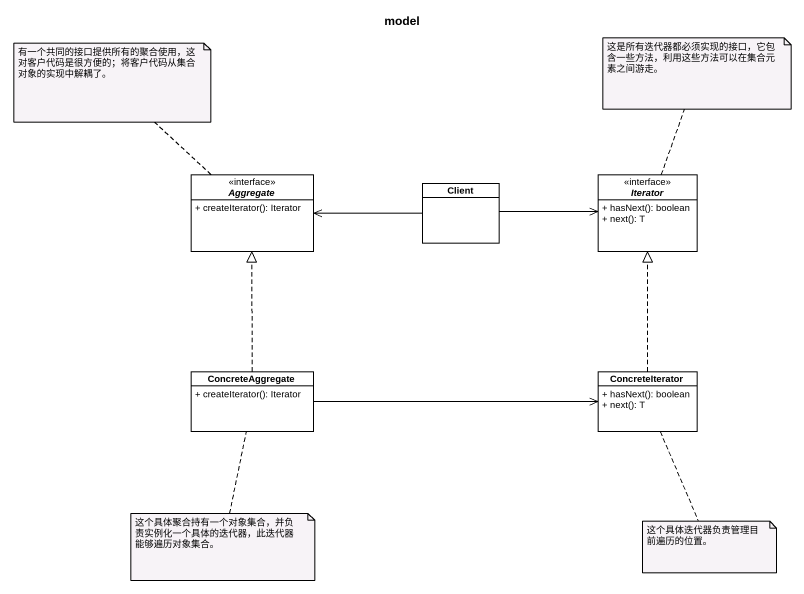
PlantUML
@startuml
title model
hide circle
hide empty members
skinparam classAttributeIconSize 0
interface Aggregate #FFFFFF {
  + createIterator(): Iterator
}
class Client #FFFFFF
interface Iterator #FFFFFF {
  + hasNext(): boolean
  + next(): T
}
class ConcreteAggregate #FFFFFF {
  + createIterator(): Iterator
}
class ConcreteIterator #FFFFFF {
  + hasNext(): boolean
  + next(): T
}
Client -left-> Aggregate
Client -right-> Iterator
ConcreteAggregate .up.|> Aggregate
ConcreteAggregate -right-> ConcreteIterator
ConcreteIterator .up.|> Iterator
note top of Aggregate : 有一个共同的接口提供所有的聚合使用，这对客户代码是很方便的；将客户代码从集合对象的实现中解耦了。
note top of Iterator : 这是所有迭代器都必须实现的接口，它包含一些方法，利用这些方法可以在集合元素之间游走。
note bottom of ConcreteAggregate : 这个具体聚合持有一个对象集合，并负责实例化一个具体的迭代器，此迭代器能够遍历对象集合。
note bottom of ConcreteIterator : 这个具体迭代器负责管理目前遍历的位置。
@enduml
